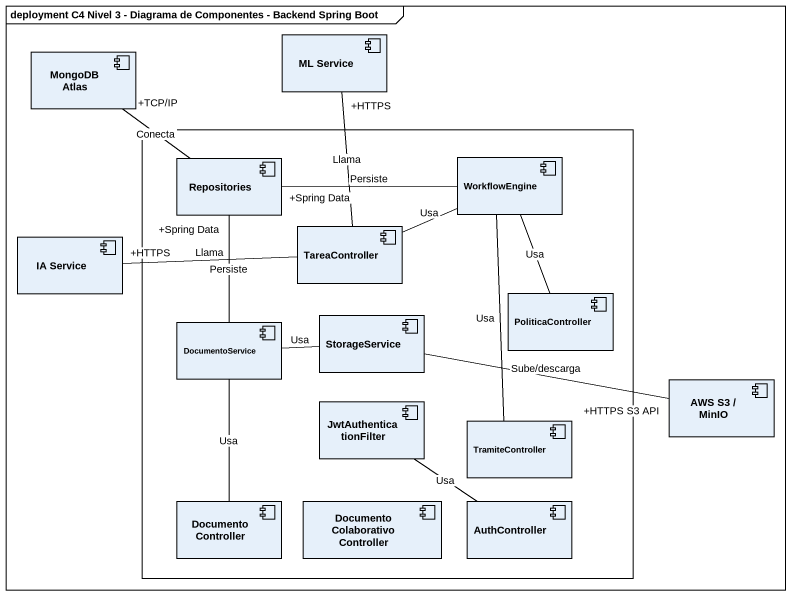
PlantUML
@startuml
mainframe deployment C4 Nivel 3 - Diagrama de Componentes - Backend Spring Boot
component "ML Service" as ML_Service
component "MongoDB Atlas" as MongoDB_Atlas
rectangle " " as rectangle1 {
  component Repositories
  component WorkflowEngine
  component TareaController
  component PoliticaController
  component DocumentoService
  component StorageService
  component JwtAuthenticationFilter
  component TramiteController
  component DocumentoController
  component "DocumentoColaborativoController" as DocumentoColaborativoControl
  component AuthController
}
component "IA Service" as IA_Service
component "AWS S3 / MinIO" as AWS_S3_MinIO
ML_Service "+HTTPS" -- TareaController : Llama
MongoDB_Atlas "+TCP/IP" -- Repositories : Conecta
Repositories "+Spring Data" -right- WorkflowEngine : Persiste
Repositories "+Spring Data" -- DocumentoService : Persiste
WorkflowEngine -left- TareaController : Usa
WorkflowEngine -- PoliticaController : Usa
WorkflowEngine -- TramiteController : Usa
IA_Service "+HTTPS" -right- TareaController : Llama
DocumentoService -- DocumentoController : Usa
StorageService -left- DocumentoService : Usa
AWS_S3_MinIO "+HTTPS S3 API" -left- StorageService : Sube/descarga
JwtAuthenticationFilter -- AuthController : Usa
@enduml
